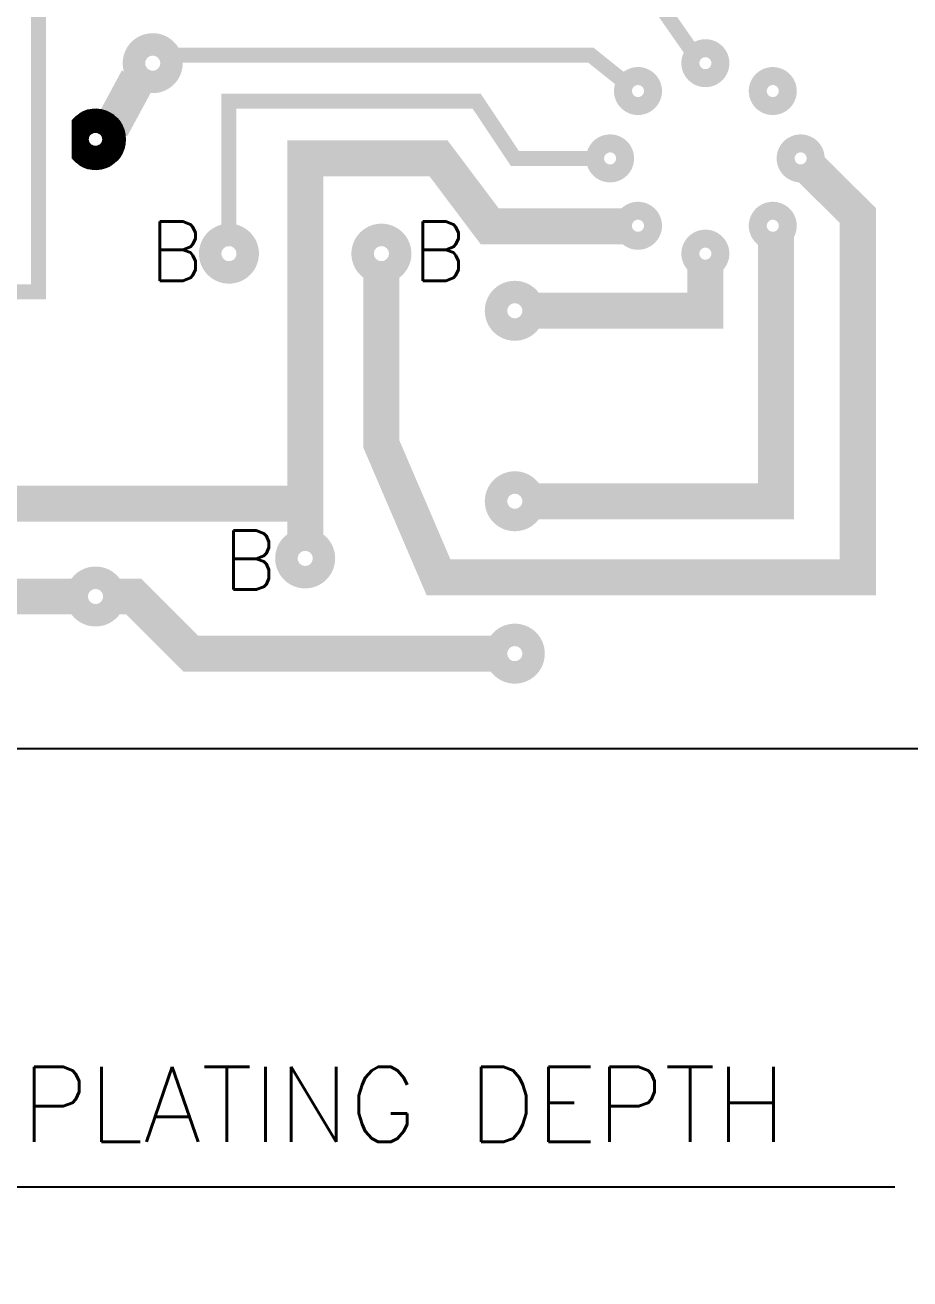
# Model space of a CAD drawing. Extents: x 0 to 395, y 0 to 270.
# Drawn here: x 271.34 to 300.82, y 80.75 to 122.56 of the extents above; entities that cross this region are included whole.
import ezdxf

# ---------------------------------------------------------------- set-up
doc = ezdxf.new("R2010")
doc.units = 0
doc.header["$LTSCALE"] = 0.3
doc.header["$PDMODE"] = 3
doc.header["$PDSIZE"] = -3
doc.layers.get('0').update_dxf_attribs({"linetype": 'CONTINUOUS'})
doc.layers.get('DEFPOINTS').update_dxf_attribs({"linetype": 'CONTINUOUS'})
doc.layers.add('-DIM', color=71, linetype='CONTINUOUS')
doc.layers.add('-TXT', color=51, linetype='CONTINUOUS')
doc.styles.get("Standard").update_dxf_attribs({"font": 'Helvmf.shx'})
doc.styles.add('STYLE1', font='romans.shx')
doc.dimstyles.new('STANDARD$0', dxfattribs={"dimtxt": 3, "dimasz": 3, "dimexe": 1.5, "dimexo": 1.5, "dimgap": 1.5, "dimtad": 1, "dimzin": 1, "dimtxsty": 'STANDARD', "dimblk1": 'CLOSED', "dimblk2": 'CLOSED', "dimsah": 1, "dimcen": 5, "dimclrd": 256, "dimclre": 256, "dimclrt": 256, "dimazin": 3, "dimtfac": 1, "dimtofl": 0, "dimtmove": 0, "dimatfit": 3, "dimtolj": 1, "dimtzin": 1})

# ---------------------------------------------------------------- blocks, each defined once
blk = doc.blocks.new('*X5')
at = {"color": 0}
for p, q in [((120.929, 78.715), (121.945, 79.731)), ((120.929, 78.732), (121.928, 79.731)), ((120.929, 78.75), (121.91, 79.731)), ((120.929, 78.768), (121.892, 79.731)), ((120.93, 78.698), (121.962, 79.73)), ((120.93, 78.787), (121.873, 79.73)), ((120.931, 78.681), (121.979, 79.729)), ((120.931, 78.805), (121.855, 79.729)), ((120.932, 78.665), (121.995, 79.728)), ((120.933, 78.648), (122.012, 79.727)), ((120.933, 78.824), (121.836, 79.727)), ((120.934, 78.844), (121.816, 79.726)), ((120.935, 78.632), (122.028, 79.725)), ((120.937, 78.616), (122.044, 79.723)), ((120.937, 78.864), (121.796, 79.723)), ((120.939, 78.601), (122.059, 79.721)), ((120.94, 78.884), (121.776, 79.72)), ((120.941, 78.585), (122.075, 79.719)), ((120.943, 78.905), (121.755, 79.717)), ((120.944, 78.57), (122.09, 79.716)), ((120.946, 78.555), (122.105, 79.714)), ((120.947, 78.927), (121.733, 79.713)), ((120.949, 78.541), (122.119, 79.711)), ((120.951, 78.949), (121.711, 79.709)), ((120.952, 78.526), (122.134, 79.708)), ((120.956, 78.512), (122.148, 79.704)), ((120.957, 78.972), (121.688, 79.703)), ((120.959, 78.497), (122.163, 79.701)), ((120.963, 78.483), (122.177, 79.697)), ((120.963, 78.996), (121.664, 79.697)), ((120.967, 78.47), (122.19, 79.693)), ((120.969, 79.02), (121.64, 79.691)), ((120.971, 78.456), (122.204, 79.689)), ((120.975, 78.442), (122.218, 79.685)), ((120.977, 79.046), (121.614, 79.683)), ((120.979, 78.429), (122.231, 79.681)), ((120.984, 78.416), (122.244, 79.676)), ((120.987, 79.073), (121.587, 79.673)), ((120.988, 78.403), (122.257, 79.672)), ((120.993, 78.39), (122.27, 79.667)), ((120.997, 79.101), (121.559, 79.663)), ((120.998, 78.377), (122.283, 79.662)), ((121.003, 78.364), (122.296, 79.657)), ((121.008, 78.352), (122.308, 79.652)), ((121.009, 79.131), (121.529, 79.651)), ((121.013, 78.34), (122.32, 79.647)), ((121.019, 78.327), (122.333, 79.641)), ((121.024, 79.163), (121.497, 79.636)), ((121.025, 78.315), (122.345, 79.635)), ((121.03, 78.303), (122.357, 79.63)), ((121.036, 78.292), (122.368, 79.624)), ((121.041, 79.198), (121.462, 79.619)), ((121.042, 78.28), (122.38, 79.618)), ((121.048, 78.268), (122.392, 79.612)), ((121.055, 78.257), (122.403, 79.605)), ((121.061, 78.246), (122.414, 79.599)), ((121.063, 79.238), (121.422, 79.597)), ((121.092, 79.284), (121.376, 79.568)), ((121.135, 79.345), (121.315, 79.525)), ((121.724, 78.899), (121.201, 79.422)), ((121.733, 78.909), (121.21, 79.431)), ((121.741, 78.918), (121.219, 79.44)), ((121.75, 78.927), (121.228, 79.449)), ((121.76, 78.935), (121.237, 79.458)), ((121.77, 78.943), (121.246, 79.466)), ((121.78, 78.95), (121.255, 79.475)), ((121.791, 78.957), (121.264, 79.483)), ((121.802, 78.963), (121.274, 79.491)), ((121.814, 78.969), (121.283, 79.5)), ((121.826, 78.974), (121.293, 79.508)), ((121.839, 78.979), (121.303, 79.515)), ((121.853, 78.983), (121.313, 79.523)), ((121.867, 78.987), (121.323, 79.531)), ((121.882, 78.989), (121.333, 79.538)), ((121.898, 78.991), (121.343, 79.546)), ((121.914, 78.992), (121.354, 79.553)), ((121.932, 78.992), (121.364, 79.56)), ((121.952, 78.99), (121.375, 79.567)), ((121.973, 78.987), (121.385, 79.574)), ((121.997, 78.98), (121.396, 79.581)), ((122.026, 78.969), (121.407, 79.588)), ((122.069, 78.943), (121.418, 79.595)), ((122.678, 78.352), (121.429, 79.601)), ((122.678, 78.37), (121.441, 79.607)), ((122.678, 78.387), (121.452, 79.614)), ((122.678, 78.405), (121.464, 79.62)), ((122.678, 78.423), (121.475, 79.626)), ((122.678, 78.44), (121.487, 79.632)), ((122.678, 78.458), (121.499, 79.637)), ((122.678, 78.476), (121.511, 79.643)), ((122.678, 78.493), (121.524, 79.648)), ((122.678, 78.511), (121.536, 79.654)), ((122.678, 78.529), (121.548, 79.659)), ((122.678, 78.547), (121.561, 79.664)), ((122.678, 78.564), (121.574, 79.669)), ((122.678, 78.582), (121.587, 79.673)), ((122.678, 78.6), (121.6, 79.678)), ((122.678, 78.617), (121.613, 79.682)), ((122.678, 78.635), (121.627, 79.687)), ((122.678, 78.653), (121.64, 79.691)), ((122.678, 78.67), (121.654, 79.695)), ((122.678, 78.688), (121.668, 79.698)), ((122.678, 78.706), (121.682, 79.702)), ((122.678, 78.723), (121.696, 79.705)), ((122.678, 78.741), (121.711, 79.709)), ((122.678, 78.759), (121.725, 79.712)), ((122.678, 78.776), (121.74, 79.715)), ((122.678, 78.794), (121.755, 79.717)), ((122.678, 78.812), (121.77, 79.72)), ((122.678, 78.829), (121.786, 79.722)), ((121.788, 78.955), (122.425, 79.592)), ((122.678, 78.847), (121.802, 79.724)), ((122.678, 78.865), (121.817, 79.726)), ((121.824, 78.973), (122.436, 79.586)), ((122.678, 78.882), (121.834, 79.727)), ((122.678, 78.9), (121.85, 79.729)), ((121.851, 78.983), (122.447, 79.579)), ((122.678, 78.918), (121.867, 79.73)), ((121.874, 78.988), (122.458, 79.572)), ((122.678, 78.935), (121.883, 79.73)), ((121.895, 78.991), (122.469, 79.565)), ((122.678, 78.953), (121.901, 79.731)), ((121.914, 78.992), (122.479, 79.558)), ((122.678, 78.971), (121.918, 79.731)), ((121.931, 78.992), (122.49, 79.551)), ((122.678, 78.988), (121.936, 79.731)), ((121.948, 78.991), (122.5, 79.543)), ((122.678, 79.006), (121.954, 79.73)), ((121.963, 78.989), (122.51, 79.536)), ((122.678, 79.024), (121.973, 79.73)), ((121.978, 78.986), (122.52, 79.528)), ((122.678, 79.041), (121.991, 79.728)), ((121.992, 78.982), (122.53, 79.521)), ((122.005, 78.978), (122.54, 79.513)), ((122.678, 79.059), (122.011, 79.727)), ((122.018, 78.973), (122.55, 79.505)), ((122.678, 79.077), (122.03, 79.725)), ((122.03, 78.967), (122.56, 79.497)), ((122.042, 78.961), (122.569, 79.489)), ((122.678, 79.095), (122.051, 79.722)), ((122.053, 78.955), (122.579, 79.48)), ((122.063, 78.948), (122.588, 79.472)), ((122.678, 79.112), (122.071, 79.719)), ((122.074, 78.94), (122.597, 79.464)), ((122.083, 78.932), (122.606, 79.455)), ((122.678, 79.13), (122.092, 79.716)), ((122.093, 78.924), (122.615, 79.446)), ((122.102, 78.915), (122.624, 79.437)), ((122.11, 78.906), (122.633, 79.429)), ((122.678, 79.148), (122.114, 79.712)), ((122.678, 79.165), (122.137, 79.707)), ((122.678, 79.183), (122.16, 79.702)), ((122.678, 79.201), (122.184, 79.695)), ((122.678, 79.218), (122.209, 79.688)), ((122.678, 79.236), (122.235, 79.68)), ((122.678, 79.254), (122.262, 79.67)), ((122.678, 79.271), (122.291, 79.659)), ((122.678, 79.289), (122.321, 79.646)), ((122.678, 79.307), (122.354, 79.631)), ((122.678, 79.324), (122.391, 79.612)), ((122.678, 79.342), (122.432, 79.589)), ((122.678, 79.36), (122.481, 79.557)), ((122.678, 79.377), (122.555, 79.501)), ((122.185, 77.785), (120.965, 79.005)), ((122.199, 77.789), (120.969, 79.019)), ((122.212, 77.793), (120.973, 79.032)), ((122.226, 77.797), (120.977, 79.046)), ((122.239, 77.802), (120.982, 79.059)), ((122.252, 77.806), (120.986, 79.072)), ((122.265, 77.811), (120.991, 79.085)), ((122.278, 77.816), (120.996, 79.098)), ((122.29, 77.821), (121.001, 79.11)), ((122.303, 77.826), (121.006, 79.123)), ((122.315, 77.831), (121.011, 79.135)), ((122.328, 77.837), (121.017, 79.148)), ((122.34, 77.842), (121.022, 79.16)), ((122.352, 77.848), (121.028, 79.172)), ((122.364, 77.854), (121.034, 79.184)), ((122.375, 77.86), (121.04, 79.195)), ((122.387, 77.866), (121.046, 79.207)), ((122.398, 77.872), (121.052, 79.218)), ((122.41, 77.878), (121.058, 79.23)), ((121.722, 78.584), (121.065, 79.241)), ((121.692, 78.631), (121.071, 79.252)), ((121.68, 78.661), (121.078, 79.263)), ((121.674, 78.685), (121.085, 79.274)), ((121.67, 78.706), (121.092, 79.284)), ((121.668, 78.726), (121.099, 79.295)), ((121.668, 78.744), (121.106, 79.306)), ((121.669, 78.761), (121.114, 79.316)), ((121.67, 78.777), (121.121, 79.326)), ((121.673, 78.792), (121.128, 79.336)), ((121.676, 78.806), (121.136, 79.346)), ((121.681, 78.82), (121.144, 79.356)), ((121.685, 78.833), (121.152, 79.366)), ((121.691, 78.845), (121.16, 79.376)), ((121.696, 78.857), (121.168, 79.385)), ((121.703, 78.868), (121.176, 79.395)), ((121.709, 78.879), (121.184, 79.404)), ((121.717, 78.889), (121.193, 79.413)), ((121.423, 77.883), (122.678, 79.138)), ((121.434, 77.876), (122.678, 79.121)), ((121.445, 77.87), (122.678, 79.103)), ((121.457, 77.864), (122.678, 79.085)), ((121.469, 77.858), (122.678, 79.068)), ((121.48, 77.852), (122.678, 79.05)), ((121.492, 77.846), (122.678, 79.032)), ((121.504, 77.84), (122.678, 79.015)), ((122.118, 78.896), (122.641, 79.419)), ((122.126, 78.886), (122.65, 79.41)), ((122.133, 78.876), (122.658, 79.401)), ((122.139, 78.865), (122.667, 79.392)), ((122.141, 78.619), (122.678, 79.156)), ((122.146, 78.853), (122.675, 79.382)), ((122.151, 78.841), (122.678, 79.368)), ((122.156, 78.828), (122.678, 79.35)), ((122.156, 78.652), (122.678, 79.174)), ((122.161, 78.815), (122.678, 79.333)), ((122.164, 78.677), (122.678, 79.191)), ((122.165, 78.801), (122.678, 79.315)), ((122.168, 78.787), (122.678, 79.297)), ((122.169, 78.7), (122.678, 79.209)), ((122.17, 78.772), (122.678, 79.28)), ((122.172, 78.756), (122.678, 79.262)), ((122.172, 78.738), (122.678, 79.244)), ((122.172, 78.72), (122.678, 79.227)), ((121.938, 77.749), (120.929, 78.758)), ((121.92, 77.749), (120.929, 78.74)), ((121.902, 77.749), (120.929, 78.722)), ((121.972, 77.75), (120.93, 78.792)), ((121.955, 77.75), (120.93, 78.775)), ((121.884, 77.75), (120.93, 78.704)), ((121.866, 77.75), (120.93, 78.686)), ((121.989, 77.751), (120.931, 78.809)), ((121.847, 77.752), (120.932, 78.667)), ((122.005, 77.753), (120.933, 78.825)), ((121.828, 77.753), (120.933, 78.648)), ((122.021, 77.754), (120.934, 78.841)), ((121.808, 77.755), (120.935, 78.628)), ((122.037, 77.756), (120.936, 78.857)), ((122.053, 77.758), (120.938, 78.873)), ((121.788, 77.758), (120.938, 78.608)), ((122.068, 77.76), (120.94, 78.888)), ((121.767, 77.761), (120.941, 78.587)), ((122.083, 77.763), (120.943, 78.903)), ((122.099, 77.765), (120.945, 78.919)), ((122.113, 77.768), (120.948, 78.933)), ((122.128, 77.771), (120.951, 78.948)), ((122.142, 77.774), (120.954, 78.962)), ((122.157, 77.778), (120.958, 78.977)), ((122.171, 77.781), (120.961, 78.991)), ((121.068, 78.235), (121.705, 78.872)), ((121.074, 78.224), (121.687, 78.836)), ((121.081, 78.213), (121.677, 78.809)), ((121.088, 78.202), (121.672, 78.786)), ((121.095, 78.191), (121.669, 78.765)), ((121.102, 78.181), (121.668, 78.746)), ((121.109, 78.17), (121.668, 78.729)), ((121.117, 78.16), (121.669, 78.712)), ((121.124, 78.15), (121.671, 78.697)), ((121.132, 78.14), (121.674, 78.682)), ((121.139, 78.13), (121.678, 78.668)), ((121.147, 78.12), (121.682, 78.655)), ((121.155, 78.11), (121.687, 78.642)), ((121.163, 78.1), (121.693, 78.63)), ((121.171, 78.091), (121.699, 78.618)), ((121.18, 78.081), (121.705, 78.607)), ((121.188, 78.072), (121.712, 78.597)), ((121.196, 78.063), (121.72, 78.586)), ((121.516, 77.835), (122.678, 78.997)), ((121.529, 77.83), (122.678, 78.979)), ((121.541, 77.824), (122.678, 78.962)), ((121.554, 77.819), (122.678, 78.944)), ((121.566, 77.814), (122.678, 78.926)), ((121.579, 77.809), (122.678, 78.908)), ((121.592, 77.805), (122.678, 78.891)), ((121.605, 77.8), (122.678, 78.873)), ((121.619, 77.796), (122.678, 78.855)), ((121.632, 77.792), (122.678, 78.838)), ((121.646, 77.788), (122.678, 78.82)), ((121.66, 77.784), (122.678, 78.802)), ((121.674, 77.78), (122.678, 78.785)), ((121.688, 77.777), (122.678, 78.767)), ((121.702, 77.773), (122.678, 78.749)), ((121.717, 77.77), (122.678, 78.732)), ((121.731, 77.767), (122.678, 78.714)), ((121.746, 77.764), (122.678, 78.696)), ((121.761, 77.762), (122.678, 78.679)), ((121.777, 77.759), (122.678, 78.661)), ((121.792, 77.757), (122.678, 78.643)), ((121.808, 77.755), (122.678, 78.626)), ((121.824, 77.754), (122.678, 78.608)), ((121.84, 77.752), (122.678, 78.59)), ((122.678, 78.334), (122.123, 78.889)), ((122.646, 78.066), (122.123, 78.59)), ((122.655, 78.075), (122.13, 78.6)), ((122.663, 78.084), (122.137, 78.611)), ((122.671, 78.094), (122.143, 78.622)), ((122.678, 78.317), (122.149, 78.846)), ((122.678, 78.105), (122.149, 78.634)), ((122.678, 78.122), (122.154, 78.646)), ((122.678, 78.14), (122.159, 78.659)), ((122.678, 78.299), (122.16, 78.817)), ((122.678, 78.158), (122.163, 78.673)), ((122.678, 78.281), (122.167, 78.793)), ((122.678, 78.175), (122.167, 78.687)), ((122.678, 78.193), (122.169, 78.702)), ((122.678, 78.264), (122.17, 78.772)), ((122.678, 78.211), (122.171, 78.718)), ((122.678, 78.246), (122.172, 78.752)), ((122.678, 78.228), (122.172, 78.734)), ((121.746, 77.764), (120.944, 78.566)), ((121.724, 77.769), (120.949, 78.544)), ((121.701, 77.773), (120.953, 78.521)), ((121.678, 77.779), (120.959, 78.498)), ((121.654, 77.785), (120.965, 78.474)), ((121.629, 77.793), (120.973, 78.449)), ((121.603, 77.801), (120.981, 78.423)), ((121.576, 77.811), (120.991, 78.396)), ((121.547, 77.822), (121.002, 78.367)), ((121.516, 77.835), (121.015, 78.336)), ((121.483, 77.851), (121.031, 78.303)), ((121.446, 77.87), (121.05, 78.266)), ((121.404, 77.894), (121.074, 78.224)), ((121.353, 77.927), (121.107, 78.173)), ((121.205, 78.054), (121.728, 78.577)), ((121.214, 78.045), (121.736, 78.567)), ((121.223, 78.036), (121.745, 78.558)), ((121.231, 78.027), (121.754, 78.55)), ((121.241, 78.019), (121.764, 78.542)), ((121.25, 78.01), (121.774, 78.534)), ((121.259, 78.002), (121.784, 78.527)), ((121.268, 77.993), (121.795, 78.521)), ((121.278, 77.985), (121.807, 78.514)), ((121.287, 77.977), (121.819, 78.509)), ((121.297, 77.969), (121.832, 78.504)), ((121.307, 77.961), (121.845, 78.499)), ((121.317, 77.954), (121.859, 78.495)), ((121.327, 77.946), (121.873, 78.492)), ((121.337, 77.938), (121.888, 78.49)), ((121.347, 77.931), (121.904, 78.488)), ((121.358, 77.924), (121.922, 78.488)), ((121.368, 77.917), (121.94, 78.488)), ((121.379, 77.91), (121.96, 78.491)), ((121.39, 77.903), (121.983, 78.496)), ((121.401, 77.896), (122.008, 78.504)), ((121.412, 77.889), (122.041, 78.519)), ((122.421, 77.885), (121.764, 78.542)), ((122.432, 77.891), (121.811, 78.512)), ((122.443, 77.898), (121.841, 78.5)), ((121.857, 77.751), (122.678, 78.573)), ((122.454, 77.905), (121.865, 78.494)), ((121.874, 77.75), (122.678, 78.555)), ((122.464, 77.912), (121.886, 78.49)), ((121.891, 77.749), (122.678, 78.537)), ((122.475, 77.919), (121.906, 78.488)), ((121.908, 77.749), (122.678, 78.52)), ((122.486, 77.926), (121.924, 78.488)), ((121.926, 77.749), (122.678, 78.502)), ((122.496, 77.934), (121.941, 78.489)), ((121.943, 77.749), (122.678, 78.484)), ((122.506, 77.941), (121.957, 78.49)), ((121.962, 77.75), (122.678, 78.467)), ((122.516, 77.948), (121.972, 78.493)), ((121.98, 77.751), (122.678, 78.449)), ((122.526, 77.956), (121.986, 78.496)), ((121.999, 77.752), (122.678, 78.431)), ((122.536, 77.964), (122, 78.501)), ((122.546, 77.972), (122.013, 78.505)), ((122.019, 77.754), (122.678, 78.414)), ((122.556, 77.98), (122.025, 78.511)), ((122.565, 77.988), (122.037, 78.516)), ((122.039, 77.756), (122.678, 78.396)), ((122.575, 77.996), (122.048, 78.523)), ((122.584, 78.004), (122.059, 78.529)), ((122.059, 77.759), (122.678, 78.378)), ((122.593, 78.013), (122.069, 78.537)), ((122.602, 78.021), (122.079, 78.544)), ((122.08, 77.762), (122.678, 78.36)), ((122.611, 78.03), (122.089, 78.553)), ((122.62, 78.039), (122.098, 78.561)), ((122.101, 77.766), (122.678, 78.343)), ((122.629, 78.048), (122.107, 78.57)), ((122.638, 78.057), (122.115, 78.58)), ((122.123, 77.77), (122.678, 78.325)), ((122.146, 77.775), (122.678, 78.307)), ((122.17, 77.781), (122.678, 78.29)), ((122.194, 77.788), (122.678, 78.272)), ((122.219, 77.795), (122.678, 78.254)), ((122.246, 77.804), (122.678, 78.237)), ((122.274, 77.814), (122.678, 78.219)), ((122.303, 77.826), (122.678, 78.201)), ((122.335, 77.84), (122.678, 78.184)), ((121.275, 77.987), (121.167, 78.095)), ((122.369, 77.856), (122.678, 78.166)), ((122.407, 77.877), (122.678, 78.148)), ((122.451, 77.903), (122.678, 78.131)), ((122.507, 77.941), (122.678, 78.113))]:
    blk.add_line(p, q, dxfattribs=at)
blk = doc.blocks.new('_CLOSED')
at = {"color": 0, "linetype": 'BYBLOCK'}
for p, q in [((-1, 0.167), (0, 0)), ((-1, 0.167), (-1, -0.167)), ((0, 0), (-1, -0.167))]:
    blk.add_line(p, q, dxfattribs=at)
blk = doc.blocks.new('*D38')
at = {"linetype": 'BYBLOCK'}
for p, q in [((221.615, 102.005), (221.615, 82.32)), ((229.615, 102.005), (229.615, 82.32)), ((218.615, 83.82), (215.615, 83.82)), ((232.615, 83.82), (300.315, 83.82))]:
    blk.add_line(p, q, dxfattribs=at)
at = {"layer": 'DEFPOINTS', "color": 0, "linetype": 'BYBLOCK'}
for p in [(221.615, 103.505), (229.615, 103.505), (229.615, 83.82)]:
    blk.add_point(p, dxfattribs=at)
at = {"linetype": 'BYBLOCK', "xscale": 3, "yscale": 3, "zscale": 3}
blk.add_blockref('_CLOSED', (221.615, 83.82), dxfattribs=at)
at = {"linetype": 'BYBLOCK', "xscale": 3, "yscale": 3, "zscale": 3, "rotation": 180}
blk.add_blockref('_CLOSED', (229.615, 83.82), dxfattribs=at)
at = {"linetype": 'BYBLOCK', "insert": (278.815, 86.57), "char_height": 2.5, "attachment_point": 5, "style": 'STYLE1'}
blk.add_mtext('\\A1;{8mm PLATING DEPTH}', dxfattribs=at)

msp = doc.modelspace()

# ---------------------------------------------------------------- linework, layer by layer
for p, q in [((272.927, 118.107), (272.927, 119.383)), ((368.935, 98.425), (229.235, 98.425))]:
    msp.add_line(p, q)
for points, const_width in [([(252.73, 102.87), (254.635, 102.87), (259.08, 108.585), (260.35, 108.585), (260.985, 109.22), (260.985, 113.665), (271.78, 113.665), (271.78, 124.46), (283.845, 124.46), (285.115, 123.19), (292.506, 123.19), (293.606, 121.612)], 0.5), ([(276.225, 121.548), (290.195, 121.548), (291.465, 120.532)], 0.5), ([(275.09, 120.757), (274.211, 119.13)], 1.2), ([(278.13, 115.57), (278.13, 120.015), (286.385, 120.015), (287.655, 118.11), (290.423, 118.11)], 0.5), ([(280.67, 105.41), (280.67, 118.11), (285.115, 118.11), (286.818, 115.847), (291.263, 115.847)], 1.2), ([(283.21, 114.426), (283.21, 108.585), (285.115, 104.14), (299.085, 104.14), (299.085, 116.205), (297.489, 117.792), (297.489, 117.792)], 1.2), ([(296.355, 115.505), (296.355, 106.68), (288.29, 106.68)], 1.2), ([(294, 114.424), (294, 113.03), (288.29, 113.03)], 1.2), ([(263.513, 104.056), (266.441, 106.6), (280.506, 106.6)], 1.2), ([(267.97, 103.505), (273.05, 103.505)], 1.2), ([(274.31, 103.505), (274.31, 103.505), (274.31, 103.505), (274.955, 103.505), (276.86, 101.6), (287.03, 101.6)], 1.2)]:
    msp.add_lwpolyline(points, dxfattribs=dict(const_width=const_width))
for points, const_width in [([(274.965, 121.285, 1), (276.215, 121.285, 1)], 0.75), ([(294.005, 120.785, -1), (294.005, 121.785, -1)], 0.6), ([(292.113, 120.002, -1), (291.406, 120.709, -1)], 0.6), ([(295.897, 120.002, -1), (296.604, 120.709, -1)], 0.6), ([(291.33, 118.11, -1), (290.33, 118.11, -1)], 0.6), ([(296.68, 118.11, -1), (297.68, 118.11, -1)], 0.6), ([(292.113, 116.218, -1), (291.406, 115.511, -1)], 0.6), ([(295.897, 116.218, -1), (296.604, 115.511, -1)], 0.6), ([(277.505, 114.935, 1), (278.755, 114.935, 1)], 0.75), ([(282.585, 114.935, 1), (283.835, 114.935, 1)], 0.75), ([(294.005, 115.435, -1), (294.005, 114.435, -1)], 0.6), ([(287.03, 113.03, 1), (288.28, 113.03, 1)], 0.75), ([(287.03, 106.68, 1), (288.28, 106.68, 1)], 0.75), ([(280.045, 104.775, 1), (281.295, 104.775, 1)], 0.75), ([(273.06, 103.505, 1), (274.31, 103.505, 1)], 0.75), ([(287.03, 101.6, 1), (288.28, 101.6, 1)], 0.75)]:
    msp.add_lwpolyline(points, format="xyb", close=True, dxfattribs=dict(const_width=const_width))
msp.add_circle((273.685, 118.745), 0.252)
msp.add_arc((273.685, 118.745), 0.991, 220.0676, 139.9324)

# ---------------------------------------------------------------- block references
at = {"xscale": -1}
msp.add_blockref('*X5', (395.605, 40.005), dxfattribs=at)

# ---------------------------------------------------------------- texts
at = {"layer": '-TXT', "style": 'STYLE1'}
for p in [(275.495, 114.032), (284.258, 114.032), (277.941, 103.734)]:
    msp.add_text('B', height=1.97, dxfattribs=at).set_placement(p)

# ---------------------------------------------------------------- dimensions: what is measured, and where the dimension line sits
at = {"layer": '-DIM'}
dim = msp.add_linear_dim(base=(229.615, 83.82), p1=(221.615, 103.505), p2=(229.615, 103.505), text='{8mm PLATING DEPTH}', dimstyle='STANDARD$0', override={"dimtxt": 2.5, "dimtxsty": 'STYLE1'}, dxfattribs=at)
dim.commit()
dim.dimension.update_dxf_attribs({"geometry": '*D38', "text_midpoint": (278.815, 83.82), "dimtype": 160})

doc.saveas('drawing.dxf')
